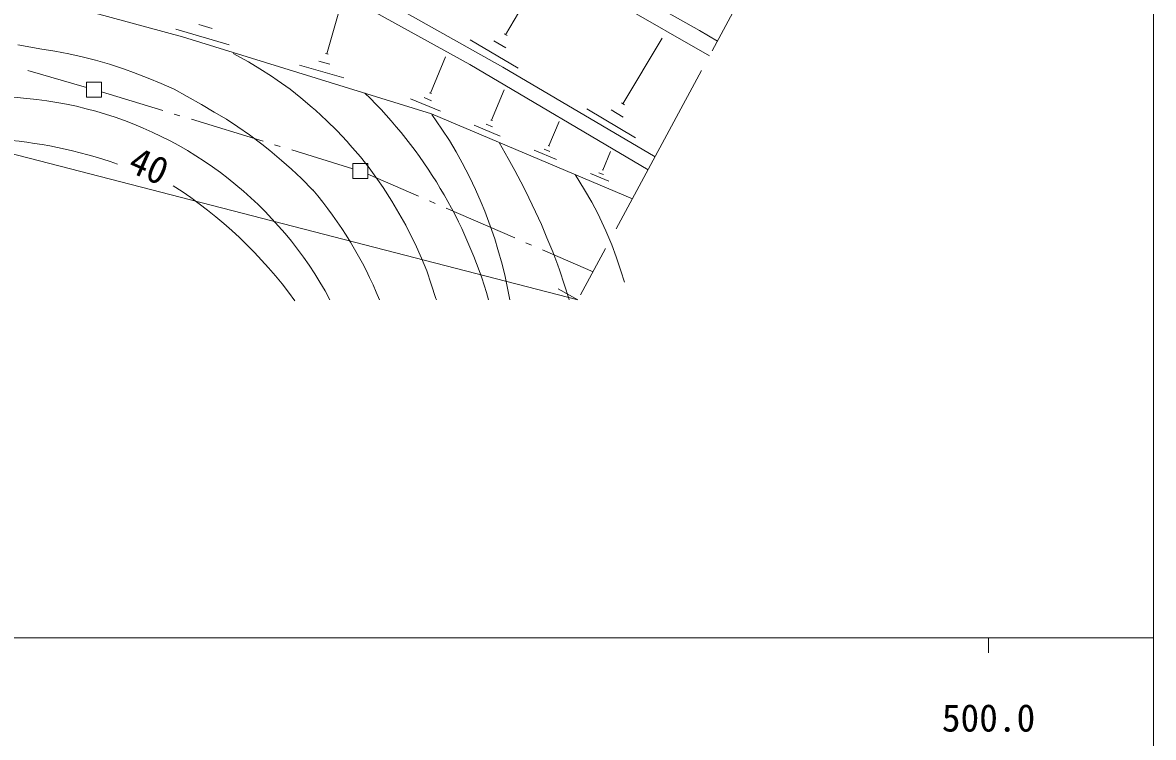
# Model space of a CAD drawing. Units: millimetres, scale not verified. Extents: x 40000 to 680000, y 20000 to 380000.
# Drawn here: x 503546 to 579000, y 198357 to 246061 of the extents above; entities that cross this region are included whole.
import ezdxf
from ezdxf.enums import TextEntityAlignment as Align

# ---------------------------------------------------------------- set-up
doc = ezdxf.new("R2010")
doc.units = ezdxf.units.MM
doc.header["$LTSCALE"] = 1000
doc.linetypes.add('CHAIN', pattern=[18.5, 12, -1.5, 3.5, -1.5])
for name, color, linetype, lineweight in [('M-BGD', 7, 'Continuous', 13), ('M-BMK', 2, 'CHAIN', 13), ('M-BMK-ROW', 30, 'Continuous', 13), ('M-STR-HTXT', 7, 'Continuous', 13), ('M-TTL-BAND', 7, 'Continuous', 13)]:
    doc.layers.add(name, color=color, linetype=linetype, lineweight=lineweight)
doc.styles.add('ＭＳ ゴシック', font='')
doc.styles.get('ＭＳ ゴシック').set_extended_font_data('MS Gothic')

msp = doc.modelspace()

# ---------------------------------------------------------------- linework, layer by layer
at = {"layer": 'M-BGD'}
for p, q in [((548711, 245528), (526205, 258229)), ((514222, 245116), (484021, 253325)), ((535591, 243078), (522139, 250651)), ((533396, 243268), (521888, 249619)), ((535771, 245253), (538266, 249493)), ((523855, 243986), (524836, 247404)), ((549383, 243834), (543408, 247280)), ((513771, 245617), (517320, 244586)), ((515305, 245938), (516197, 245678)), ((535671, 245303), (535871, 245193)), ((549913, 244826), (548711, 245528)), ((503228, 244571), (503608, 244511)), ((503608, 244511), (504701, 244321)), ((514222, 245116), (530832, 239969)), ((533416, 244911), (536614, 243028)), ((534990, 244842), (535792, 244371)), ((543600, 240645), (546225, 245016)), ((504701, 244321), (505693, 244151)), ((505693, 244151), (506625, 243971)), ((506625, 243971), (507528, 243781)), ((507528, 243781), (508420, 243551)), ((517600, 244004), (518623, 243433)), ((523764, 244006), (523945, 243956)), ((530761, 241353), (531773, 243788)), ((508420, 243551), (509352, 243280)), ((509352, 243280), (510344, 242950)), ((518623, 243433), (519385, 242983)), ((519385, 242983), (520147, 242492)), ((522031, 243224), (524988, 242373)), ((523313, 243495), (524055, 243285)), ((545286, 236235), (533396, 243268)), ((545746, 237098), (535591, 243078)), ((510344, 242950), (510936, 242729)), ((510936, 242729), (511928, 242349)), ((511928, 242349), (512800, 242008)), ((520147, 242492), (520538, 242221)), ((520538, 242221), (521390, 241610)), ((512800, 242008), (513652, 241618)), ((513652, 241618), (514524, 241137)), ((521390, 241610), (522112, 241039)), ((534841, 239540), (535672, 241565)), ((514524, 241137), (515477, 240586)), ((522112, 241039), (522873, 240398)), ((529428, 240971), (531433, 240140)), ((530340, 241062), (530841, 240851)), ((530701, 241383), (530821, 241332)), ((543500, 240705), (543701, 240575)), ((515477, 240586), (516339, 240095)), ((516339, 240095), (517141, 239614)), ((522873, 240398), (523084, 240208)), ((523084, 240208), (523856, 239506)), ((544234, 234301), (530832, 239969)), ((541205, 240313), (544443, 238380)), ((542809, 240234), (543611, 239753)), ((517141, 239614), (517913, 239113)), ((523856, 239506), (524518, 238855)), ((530852, 239939), (531524, 238957)), ((533678, 239209), (535413, 238487)), ((534480, 239279), (534911, 239099)), ((534781, 239560), (534891, 239520)), ((538670, 237837), (539351, 239471)), ((517913, 239113), (518695, 238572)), ((518695, 238572), (519507, 237951)), ((524518, 238855), (525199, 238123)), ((531524, 238957), (532025, 238196)), ((519507, 237951), (520048, 237520)), ((525199, 238123), (525390, 237893)), ((525390, 237893), (526082, 237101)), ((532025, 238196), (532466, 237444)), ((535343, 238056), (535944, 236994)), ((538620, 237857), (538710, 237817)), ((520048, 237520), (520830, 236859)), ((526082, 237101), (526673, 236380)), ((532466, 237444), (532877, 236703)), ((535944, 236994), (536395, 236183)), ((537678, 237546), (539162, 236925)), ((538359, 237616), (538730, 237456)), ((542259, 236224), (542770, 237457)), ((520830, 236859), (521482, 236288)), ((521482, 236288), (522163, 235647)), ((526673, 236380), (527235, 235598)), ((532877, 236703), (533369, 235771)), ((536395, 236183), (536797, 235431)), ((542219, 236244), (542289, 236204)), ((522163, 235647), (522905, 234885)), ((527235, 235598), (527596, 235057)), ((533369, 235771), (533770, 234929)), ((536797, 235431), (537238, 234559)), ((540415, 235913), (541046, 234891)), ((541437, 235984), (542670, 235473)), ((541998, 236044), (542309, 235914)), ((527596, 235057), (528177, 234155)), ((533770, 234929), (534151, 234047)), ((541046, 234891), (541518, 234079)), ((528177, 234155), (528659, 233344)), ((534151, 234047), (534382, 233466)), ((537238, 234559), (537328, 234359)), ((537328, 234359), (537779, 233427)), ((541518, 234079), (541929, 233318)), ((528659, 233344), (529110, 232532)), ((534382, 233466), (534753, 232504)), ((537779, 233427), (538161, 232585)), ((541929, 233318), (542340, 232446)), ((529110, 232532), (529571, 231620)), ((534753, 232504), (535054, 231622)), ((538161, 232585), (538532, 231703)), ((542340, 232446), (542471, 232165)), ((538532, 231703), (538923, 230761)), ((542471, 232165), (542862, 231233)), ((529571, 231620), (529732, 231289)), ((529732, 231289), (530173, 230347)), ((535054, 231622), (535265, 230910)), ((535265, 230910), (535545, 229938)), ((542862, 231233), (543163, 230422)), ((530173, 230347), (530514, 229485)), ((538923, 230761), (539254, 229869)), ((543163, 230422), (543464, 229500)), ((530514, 229485), (530815, 228604)), ((535545, 229938), (535736, 229106)), ((539254, 229869), (539364, 229558)), ((539364, 229558), (539705, 228536)), ((543464, 229500), (543704, 228738)), ((535736, 229106), (535947, 228114)), ((530815, 228604), (531126, 227652)), ((535947, 228114), (536057, 227563)), ((539705, 228536), (539996, 227644)), ((531126, 227652), (531156, 227561)), ((536007, 227793), (536057, 227563)), ((539996, 227644), (540026, 227564))]:
    msp.add_line(p, q, dxfattribs=at)
for centre, radius, start, end in [((501453, 215485), 25628, 28.12564, 123.23105), ((504709, 219024), 31121, 15.93295, 45.83307), ((499911, 208649), 29687, 70.38013, 102.46317), ((497195, 209670), 30319, 36.01922, 57.24094), ((502464, 217490), 26851, 22.04371, 40.43001)]:
    msp.add_arc(centre, radius, start, end, dxfattribs=at)
at = {"layer": 'M-BMK'}
msp.add_line((557637, 259141), (540598, 227564), dxfattribs=at)
at = {"layer": 'M-BMK-ROW'}
for p, q in [((507809, 241736), (503905, 242857)), ((507809, 241095), (507809, 242097)), ((507809, 242097), (508811, 242097)), ((508811, 242097), (508811, 241095)), ((508811, 241095), (507809, 241095)), ((512898, 240195), (508811, 241446)), ((514046, 239844), (513663, 239961)), ((519592, 238146), (514811, 239609)), ((520739, 237795), (520357, 237912)), ((525591, 236309), (521504, 237560)), ((525591, 236650), (526593, 236651)), ((525591, 235648), (525591, 236650)), ((526593, 236651), (526593, 235648)), ((526593, 235648), (525591, 235648)), ((529973, 234474), (526593, 235939)), ((531074, 233997), (530707, 234156)), ((536395, 231689), (531808, 233678)), ((537496, 231212), (537129, 231371)), ((541609, 229429), (538230, 230894))]:
    msp.add_line(p, q, dxfattribs=at)
at = {"layer": 'M-STR-HTXT'}
for p in [(398744, 264183), (539284, 228296)]:
    msp.add_line(p, (540598, 227564), dxfattribs=at)
at = {"layer": 'M-TTL-BAND'}
for p, q in [((579000, 20000), (579000, 370000)), ((40000, 205000), (579000, 205000)), ((568000, 205000), (568000, 204000))]:
    msp.add_line(p, q, dxfattribs=at)

# ---------------------------------------------------------------- texts
at = {"layer": 'M-BGD', "style": 'ＭＳ ゴシック'}
for s, p in [('4', (510246, 235673)), ('0', (511389, 235162))]:
    msp.add_text(s, height=1833, rotation=336.093, dxfattribs=at).set_placement(p, align=Align.BOTTOM_LEFT)
at = {"layer": 'M-TTL-BAND', "style": 'ＭＳ ゴシック'}
msp.add_text('500.0', height=1833, dxfattribs=at).set_placement((568000, 198195), align=Align.BOTTOM_CENTER)

doc.saveas('drawing.dxf')
